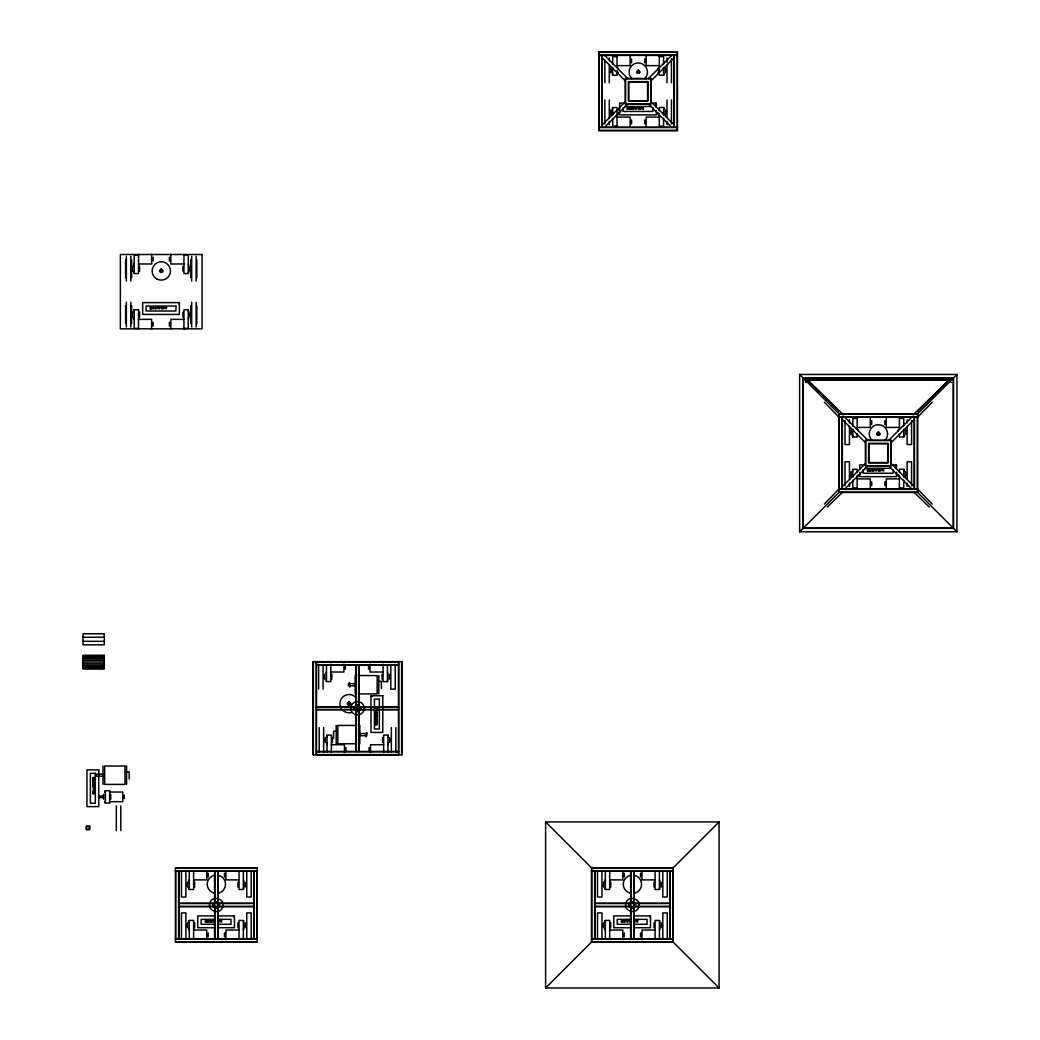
<?xml version="1.0" encoding="UTF-8"?>
<svg xmlns="http://www.w3.org/2000/svg" width="1040" height="1040" viewBox="0 0 1040 1040"><rect width="100%" height="100%" fill="white"/><g stroke="black" fill="none" stroke-linecap="round" stroke-linejoin="round"><path stroke-width="1.5" d="M160.043 270.959L161.902 269.88M162.526 270.959L160.667 272.038M877.214 433.589L878.423 435.162M354.393 707.161A3.276 3.276 0 0 0 354.523 709.67L356.382 711.347A3.276 3.276 0 0 0 358.891 711.204L360.568 709.345A3.276 3.276 0 0 0 360.438 706.836L358.566 705.159A3.276 3.276 0 0 0 356.07 705.289L354.393 707.161L354.458 709.462L316.485 709.462L316.485 707.044L354.445 707.044M360.568 709.345L360.503 707.044M348.556 702.728L348.348 704.379M217.893 920.361L217.893 922.025M633.945 920.361L633.945 922.025M639.158 73.008L639.158 71.253L637.403 71.253M879.294 434.798L879.294 433.03L877.539 433.03M214.812 920.738L214.318 921.258C214.188 919.035 213.746 922.532 214.877 922.025M630.864 920.738L630.37 921.258C630.24 919.035 629.811 922.532 630.929 922.025M824.369 504.062L838.955 489.047L917.618 489.047L932.204 504.062M932.204 402.181L917.618 417.196L917.358 414.05M602.225 124.852L625.3 101.777M648.583 78.481L671.658 55.406M604.63 127.257L627.705 104.182M651.001 80.899L674.063 57.824M805.298 382.538L807.703 380.133L843.44 414.856L842.101 414.05M842.361 486.629L865.436 463.554M888.719 440.271L911.794 417.196M917.449 411.541L948.857 380.133L951.262 382.538M799.617 531.778L838.955 492.453L917.618 492.453L956.943 531.778L799.617 531.778L799.617 374.452L956.943 374.452L956.943 531.778M799.617 374.452L838.955 413.79L917.618 413.79L956.943 374.452M844.779 489.047L867.841 465.972M891.137 442.676L914.212 419.601M917.618 489.047L917.358 492.193M545.61 988L591.5 942.11L673.205 942.11L719.095 988L719.095 821.912L545.61 821.912L545.61 988L719.095 988M545.61 821.912L591.5 867.802L673.205 867.802L719.095 821.912M948.857 380.133L913.133 414.856L914.472 414.05M827.346 507.039L842.361 492.453M633.88 884.949L633.919 882.778M217.919 884.871L217.854 882.778M348.452 702.559L349.7 702.559M348.556 702.741L349.596 702.741M214.851 902.031L217.737 902.031M630.916 902.031L633.802 902.031M375.726 709.683C377.195 711.113 376.025 710.437 375.804 709.267L376.805 708.929L375.804 708.591M375.804 709.514L377.091 708.838M214.604 883.74L214.721 884.455M630.773 883.714L630.786 884.455M638.287 71.097C634.777 73.359 641.81 73.346 638.274 71.084M371.085 696.007L372.645 695.851M376.298 717.899C374.504 718.341 378.417 718.419 376.298 718.016M598.806 52.26L677.482 52.26M598.806 55.146L677.482 55.146M617.032 56.628L612.703 56.628L612.703 64.376M659.269 56.628L663.585 56.628L663.585 64.376M617.032 65.637L630.136 65.637L630.136 56.004M659.269 65.637L646.152 65.637L646.152 56.004M626.015 103.077L619.632 103.077L619.632 114.881L656.344 114.881L656.344 110.448M651.56 103.077L656.344 103.077L656.344 107.497M624.637 106.509L651.339 106.509M617.032 117.091L630.136 117.091L630.136 126.737M659.269 117.091L646.152 117.091L646.152 126.737M617.032 126.113L612.703 126.113L612.703 118.352M659.269 126.113L663.585 126.113L663.585 118.352M598.806 127.257L677.482 127.257M598.806 127.517L677.482 127.517M598.806 130.403L677.482 130.403M138.541 254.956L134.212 254.956L134.212 273.572L138.541 273.572L138.541 254.332M183.937 254.956L188.266 254.956L188.266 273.572L183.937 273.572L183.937 254.332M138.541 263.978L151.645 263.978L151.645 254.332M183.937 263.978L170.833 263.978L170.833 254.332M138.541 319.358L151.645 319.358L151.645 329.004M183.937 319.358L170.833 319.358L170.833 329.004M138.541 328.38L134.212 328.38L134.212 309.751L138.541 309.751L138.541 329.004M183.937 328.38L188.266 328.38L188.266 309.751L183.937 309.751L183.937 329.004M805.038 379.873L951.535 379.873M805.298 380.133L951.262 380.133M838.955 414.05L917.618 414.05M838.955 416.936L917.618 416.936M857.168 418.405L852.839 418.405L852.839 426.166M899.405 418.405L903.734 418.405L903.734 426.166M857.168 427.427L870.285 427.427L870.285 417.781M899.405 427.427L886.288 427.427L886.288 417.781M864.565 464.867L859.768 464.867L859.768 469.287M891.696 464.867L896.48 464.867L896.48 469.287M864.773 468.286L891.488 468.286M857.168 478.881L870.285 478.881L870.285 488.514M899.405 478.881L886.288 478.881L886.288 488.514M857.168 487.89L852.839 487.89L852.839 480.142M899.405 487.89L903.734 487.89L903.734 480.142M838.955 489.307L917.618 489.307M838.955 492.193L917.618 492.193M83.057 637.26L104.312 637.26M83.057 641.329L104.312 641.329M83.057 655.616L104.312 655.616M83.057 656.279L104.312 656.279M83.057 657.345L104.312 657.345M83.057 658.736L104.312 658.736M83.057 660.348L104.312 660.348M398.476 661.895L316.485 661.895L316.485 664.781L398.476 664.781M83.057 662.077L104.312 662.077M83.057 663.806L104.312 663.806M398.476 665.041L316.485 665.041L316.485 706.784L354.575 706.784M83.057 665.431L104.312 665.431M83.057 666.809L104.312 666.809M83.057 667.875L104.312 667.875M83.057 668.538L104.312 668.538M330.811 672.035L343.928 672.035L343.928 664.196M383.084 672.035L369.98 672.035L369.98 664.196M358.423 675.558L377.169 675.558L377.169 693.914L358.423 693.914M378.794 681.369L381.407 681.369L381.407 688.623M355.667 683.683L348.322 683.683L348.322 685.776L355.667 685.776M349.895 686.764L349.362 682.643L349.895 686.842M356.005 706.784L398.476 706.784M398.476 707.044L356.278 707.044L356.278 709.462L398.476 709.462M354.562 709.722L316.485 709.722L316.485 751.465L398.476 751.465M356.005 709.722L398.476 709.722M356.564 725.426L337.831 725.426L337.831 743.782L356.564 743.782M336.206 731.237L333.58 731.237L333.58 738.491M359.333 733.551L366.756 733.564M359.333 735.657L366.678 735.657L366.678 733.551M366.223 736.645L366.756 732.511L366.223 733.72M331.37 744.718L344.474 744.718L344.474 752.557M383.643 744.718L370.526 744.718L370.526 752.557M398.476 751.725L316.485 751.725L316.485 754.611L398.476 754.611M126.594 771.849L129.22 771.849L129.22 779.103M103.467 774.163L96.122 774.163L96.122 776.269L103.467 776.269M109.681 792.038L122.785 792.038L122.785 801.684L109.681 801.684M98.67 796.12L102.076 796.12L102.076 797.602L98.67 797.602M175.448 868.062L257.153 868.062M591.5 868.062L673.205 868.062M175.448 870.948L257.153 870.948M591.5 870.948L673.205 870.948M175.448 871.208L257.153 871.208M591.5 871.208L673.205 871.208M193.622 879.892L206.739 879.892L206.739 870.87M239.031 879.892L225.914 879.892L225.914 870.87M609.687 879.892L622.791 879.892L622.791 870.87M655.083 879.892L641.979 879.892L641.979 870.87M178.854 903.253L253.747 903.253M594.906 903.253L669.799 903.253M178.854 903.513L213.382 903.513L213.382 906.399L178.854 906.399M214.591 903.513L217.997 903.513M253.747 903.513L219.219 903.513L219.219 906.399L253.747 906.399M594.906 903.513L629.434 903.513L629.434 906.399L594.906 906.399M630.656 903.513L634.062 903.513M669.799 903.513L635.271 903.513L635.271 906.399L669.799 906.399M214.591 906.399L217.997 906.399M630.656 906.399L634.062 906.399M178.854 906.659L253.747 906.659M594.906 906.659L669.799 906.659M215.306 915.915L197.743 915.915L197.743 927.719L215.306 927.719M218.491 915.915L234.455 915.915L234.455 927.719L218.491 927.719M631.358 915.915L613.795 915.915L613.795 927.719L631.358 927.719M634.556 915.915L650.507 915.915L650.507 927.719L634.556 927.719M215.306 919.347L201.175 919.347L201.175 924.287L215.306 924.287M218.452 919.347L231.023 919.347L231.023 924.287L218.452 924.287M631.371 919.347L617.227 919.347L617.227 924.287L631.371 924.287M634.517 919.347L647.075 919.347L647.075 924.287L634.517 924.287M193.622 930.033L206.739 930.033L206.739 939.666M239.031 930.033L225.914 930.033L225.914 939.666M609.687 930.033L622.791 930.033L622.791 939.666M655.083 930.033L641.979 930.033L641.979 939.666M175.448 938.704L257.153 938.704M591.5 938.704L673.205 938.704M175.448 938.964L257.153 938.964M591.5 938.964L673.205 938.964M175.448 941.85L257.153 941.85M591.5 941.85L673.205 941.85M161.018 271.973C164.866 271.063 158.704 268.489 160.771 271.869M358.566 705.159L356.278 705.224L356.278 665.041M356.382 711.347L358.683 711.282L358.683 751.465M348.556 704.548L349.986 704.158L349.609 702.728M348.205 704.522L349.96 704.522L349.96 702.754M914.212 492.453L929.227 507.039M604.63 55.406L627.705 78.481M651.001 101.777L674.063 124.852M648.583 104.182L671.658 127.257M602.225 57.824L625.3 80.899M807.703 380.133L839.111 411.541M844.779 417.196L867.841 440.271M891.137 463.554L914.212 486.629M842.361 419.601L865.436 442.676M888.719 465.972L911.794 489.047M838.955 489.047L839.215 492.193M824.369 402.181L838.955 417.196L839.215 414.05M877.513 434.434C880.893 436.527 878.332 430.326 877.422 434.187M882.7 469.69C883.103 473.213 884.39 467.727 883.285 470.691L882.947 469.69C881.933 470.093 881.075 470.743 882.531 469.612M642.551 107.9C642.967 111.423 644.254 105.937 643.136 108.901L642.798 107.9C641.927 108.316 640.783 108.953 642.395 107.822M165.581 307.45C165.984 310.973 167.271 305.487 166.166 308.451L165.828 307.45C164.866 307.84 163.891 308.451 165.412 307.372M896.207 464.971L896.376 466.531M656.058 103.181L656.227 104.741M650.234 916.032L650.403 917.579M179.088 302.731L179.257 304.291M234.169 916.032L234.338 917.579M917.618 413.79L917.618 492.453M917.358 489.047L917.358 417.196L914.472 417.196L914.472 489.047M914.212 489.047L914.212 417.196L842.361 417.196L842.361 489.047M911.586 420.55L911.586 444.548L907.127 444.548L907.127 426.374M911.586 485.758L911.586 461.76L907.127 461.76L907.127 479.167M907.127 419.783L907.127 423.02M907.127 483.119L907.127 486.525M905.957 430.859L905.957 433.485M905.957 472.823L905.957 475.436M905.437 429.689L905.437 434.668M905.437 471.64L905.437 476.619M903.994 435.318L903.994 436.891M903.994 469.404L903.994 470.99M903.734 429.273L903.734 437.021L899.405 437.021L899.405 433.927M903.734 477.035L903.734 469.274L899.405 469.274L899.405 472.381M899.405 417.781L899.405 429.273M899.405 475.488L899.405 488.514M898.352 429.689L898.352 430.924M898.352 474.773L898.352 476.619M896.48 472.238L896.48 476.658L859.768 476.658L859.768 472.238M893.048 469.521L893.048 473.226L863.2 473.226L863.2 469.521M884.858 420.68L884.858 424.528M884.858 481.78L884.858 485.615M871.715 420.68L871.715 424.528M871.715 481.78L871.715 485.615M858.221 429.689L858.221 430.924M858.221 474.773L858.221 476.619M857.168 417.781L857.168 429.273M857.168 433.927L857.168 437.021L852.839 437.021L852.839 429.273M857.168 472.381L857.168 469.274L852.839 469.274L852.839 477.035M857.168 475.488L857.168 488.514M852.579 435.318L852.579 436.891M852.579 469.404L852.579 470.99M851.136 429.689L851.136 434.668M851.136 471.64L851.136 476.619M850.616 430.859L850.616 433.485M850.616 472.823L850.616 475.436M849.446 419.783L849.446 423.02M849.446 426.374L849.446 444.548L844.987 444.548L844.987 420.55M849.446 479.167L849.446 461.76L844.987 461.76L844.987 485.758M849.446 483.119L849.446 486.525M842.101 489.047L842.101 417.196L839.215 417.196L839.215 489.047M838.955 413.79L838.955 492.453M677.209 52.26L677.209 55.146M677.209 127.257L677.209 55.406L674.323 55.406L674.323 127.257M677.209 127.517L677.209 130.403M674.063 127.257L674.063 55.406L602.225 55.406L602.225 127.257M673.205 867.802L673.205 942.11M672.945 868.062L672.945 870.948M672.945 871.208L672.945 938.704M672.945 938.964L672.945 941.85M671.45 58.76L671.45 82.758M671.45 99.97L671.45 123.968M670.059 871.208L670.059 938.704M669.799 871.208L669.799 938.704M667.264 872.248L667.264 897.013L662.805 897.013L662.805 872.248M667.264 937.677L667.264 912.912L662.805 912.912L662.805 937.677M666.991 57.993L666.991 62.465M666.991 64.584L666.991 82.758M666.991 99.97L666.991 117.377M666.991 121.329L666.991 124.735M665.821 69.082L665.821 71.695M665.821 111.033L665.821 113.659M665.301 67.899L665.301 72.878M665.301 109.85L665.301 114.829M663.858 73.528L663.858 75.114M663.858 107.627L663.858 109.2M663.585 67.483L663.585 75.244L659.269 75.244L659.269 56.004M663.585 115.245L663.585 107.497L659.269 107.497L659.269 110.591M661.635 883.337L661.635 885.95M661.635 923.962L661.635 926.588M661.115 882.154L661.115 887.133M661.115 922.792L661.115 927.771M659.672 879.918L659.672 881.504M659.672 887.783L659.672 889.369M659.672 920.556L659.672 922.129M659.672 928.421L659.672 930.007M659.269 113.698L659.269 126.737M659.412 870.87L659.412 889.499L655.083 889.499L655.083 870.87M659.412 939.042L659.412 920.426L655.083 920.426L655.083 939.042M658.216 67.899L658.216 70.382M658.216 72.15L658.216 72.878M658.216 112.983L658.216 114.829M654.03 882.154L654.03 887.133M654.03 922.792L654.03 927.771M652.912 107.744L652.912 111.449L623.064 111.449L623.064 107.744M644.709 58.903L644.709 62.738M644.709 119.99L644.709 123.838M640.536 873.145L640.536 876.993M640.536 932.932L640.536 936.767M634.062 871.208L634.062 902.174M634.062 903.253L634.062 938.704M633.802 871.208L633.802 903.253M633.802 938.704L633.802 907.881L630.916 907.881L630.916 938.704M631.579 58.903L631.579 62.738M631.579 119.99L631.579 123.838M630.916 871.208L630.916 903.253M630.656 871.208L630.656 902.174M630.656 903.253L630.656 938.704M624.234 873.145L624.234 876.993M624.234 932.932L624.234 936.767M618.072 67.899L618.072 69.147M618.072 72.15L618.072 72.878M618.072 109.85L618.072 110.578M618.072 112.983L618.072 114.829M617.032 56.004L617.032 67.483M617.032 70.59L617.032 75.244L612.703 75.244L612.703 67.483M617.032 126.737L617.032 107.497L612.703 107.497L612.703 115.245M612.443 73.528L612.443 75.114M612.443 107.627L612.443 109.2M611 67.899L611 72.878M611 109.85L611 114.829M610.727 882.154L610.727 887.133M610.727 922.792L610.727 927.771M610.467 69.082L610.467 71.695M610.467 111.033L610.467 113.659M609.687 870.87L609.687 889.499L605.358 889.499L605.358 870.87M609.687 939.042L609.687 920.426L605.358 920.426L605.358 939.042M609.31 57.993L609.31 60.684M609.31 64.584L609.31 82.758M609.31 99.97L609.31 118.508M609.31 121.329L609.31 124.735M605.098 879.918L605.098 881.504M605.098 887.783L605.098 889.369M605.098 920.556L605.098 922.129M605.098 928.421L605.098 930.007M604.851 60.32L604.851 82.758M604.851 99.97L604.851 123.968M603.655 882.154L603.655 887.133M603.655 922.792L603.655 927.771M603.122 883.337L603.122 885.95M603.122 923.962L603.122 926.588M601.965 127.257L601.965 55.406L599.079 55.406L599.079 127.257M601.965 872.248L601.965 897.013L597.506 897.013L597.506 872.248M601.965 937.677L601.965 912.912L597.506 912.912L597.506 937.677M599.079 52.26L599.079 55.146M599.079 127.517L599.079 130.403M594.906 871.208L594.906 938.704M594.646 871.208L594.646 938.704M591.76 868.062L591.76 870.948M591.76 871.208L591.76 938.704M591.76 938.964L591.76 941.85M591.5 867.802L591.5 942.11M401.622 661.635L401.622 754.871M398.736 661.635L398.736 754.871M398.476 661.635L398.476 754.871M395.824 727.597L395.824 752.362M395.265 664.391L395.265 689.156L390.806 689.156L390.806 664.391M391.365 727.597L391.365 752.362M390.195 738.66L390.195 741.286M389.636 675.467L389.636 678.093M389.662 737.477L389.662 742.456M389.116 674.297L389.116 679.276M388.232 735.254L388.232 736.827M388.232 743.119L388.232 744.692M387.959 752.18L387.959 735.124L383.643 735.124L383.643 752.557M387.673 672.061L387.673 673.634M387.673 679.926L387.673 681.499M387.413 664.573L387.413 681.629L383.084 681.629L383.084 664.196M382.59 737.477L382.59 742.456M382.044 674.297L382.044 679.276M378.794 675.558L378.794 693.914M369.083 747.617L369.083 751.465M368.537 665.288L368.537 669.136M366.223 734.617L366.223 736.71M359.801 725.426L359.801 743.782M359.333 733.369L359.333 735.852M358.943 665.041L358.943 705.354M358.943 706.784L358.943 709.722M358.943 711.178L358.943 751.465M358.683 665.041L358.683 709.462M356.278 711.282L356.278 751.465M356.005 665.041L356.005 705.328M356.005 711.152L356.005 751.465M355.667 683.488L355.667 685.971M355.186 675.558L355.186 693.914M345.917 747.617L345.917 751.465M345.371 665.288L345.371 669.136M336.206 725.426L336.206 743.782M332.41 737.477L332.41 742.456M331.864 674.297L331.864 679.276M331.37 752.557L331.37 735.124L327.041 735.124L327.041 752.18M330.811 664.196L330.811 681.629L326.482 681.629L326.482 664.573M326.781 735.254L326.781 736.827M326.781 743.119L326.781 744.692M326.222 672.061L326.222 673.634M326.222 679.926L326.222 681.499M325.338 737.477L325.338 742.456M324.779 674.297L324.779 679.276M324.805 738.66L324.805 741.286M324.259 675.467L324.259 678.093M323.648 727.597L323.648 752.362M323.089 664.391L323.089 689.156M319.189 727.597L319.189 752.362M318.63 664.391L318.63 689.156M316.225 661.635L316.225 754.871M313.339 661.635L313.339 754.871M256.893 871.208L256.893 938.704M254.007 871.208L254.007 938.704M253.747 871.208L253.747 938.704M251.199 872.248L251.199 897.013L246.753 897.013L246.753 872.248M251.199 937.677L251.199 912.912L246.753 912.912L246.753 937.677M245.583 883.337L245.583 885.95M245.583 923.962L245.583 926.588M245.05 882.154L245.05 887.133M245.05 922.792L245.05 927.771M243.62 879.918L243.62 881.504M243.62 887.783L243.62 889.369M243.62 920.556L243.62 922.129M243.62 928.421L243.62 930.007M243.347 870.87L243.347 889.499L239.031 889.499L239.031 870.87M243.347 939.042L243.347 920.426L239.031 920.426L239.031 939.042M237.978 882.154L237.978 887.133M237.978 922.792L237.978 927.771M224.471 873.145L224.471 876.993M224.471 932.932L224.471 936.767M217.997 871.208L217.997 902.174M217.997 903.253L217.997 938.704M217.737 871.208L217.737 903.253M217.737 938.704L217.737 907.881L214.851 907.881L214.851 938.704M214.851 871.208L214.851 903.253M214.591 871.208L214.591 902.174M214.591 903.253L214.591 938.704M208.182 873.145L208.182 876.993M208.182 932.932L208.182 936.767M196.82 259.753L196.82 277.667M196.82 305.669L196.82 323.57M196.118 256.334L196.118 281.099M196.118 302.237L196.118 327.002M194.675 882.154L194.675 887.133M194.675 922.792L194.675 927.771M193.622 870.87L193.622 889.499L189.293 889.499L189.293 870.87M193.622 939.042L193.622 920.426L189.293 920.426L189.293 939.042M191.659 256.334L191.659 281.099M191.659 302.237L191.659 327.002M190.788 259.753L190.788 277.667M190.788 305.669L190.788 313.131M190.788 316.108L190.788 323.57M190.489 267.41L190.489 270.036M190.489 313.3L190.489 315.913M189.969 266.24L189.969 271.219M189.969 312.117L189.969 317.096M189.033 879.918L189.033 881.504M189.033 887.783L189.033 889.369M189.033 920.556L189.033 922.129M189.033 928.421L189.033 930.007M188.526 264.004L188.526 265.577M188.526 271.869L188.526 273.455M188.526 309.881L188.526 311.467M188.526 317.759L188.526 319.332M187.59 882.154L187.59 887.133M187.59 922.792L187.59 927.771M187.07 883.337L187.07 885.95M187.07 923.962L187.07 926.588M185.9 872.248L185.9 897.013L181.441 897.013L181.441 872.248M185.9 937.677L185.9 912.912L181.441 912.912L181.441 937.677M182.884 266.24L182.884 271.219M182.884 312.117L182.884 317.096M178.854 871.208L178.854 938.704M178.594 871.208L178.594 938.704M175.708 871.208L175.708 938.704M169.39 257.231L169.39 261.079M169.39 322.257L169.39 326.105M153.088 257.231L153.088 261.079M153.088 322.257L153.088 326.105M139.581 266.24L139.581 271.219M139.581 312.117L139.581 317.096M133.952 264.004L133.952 265.577M133.952 271.869L133.952 273.455M133.952 309.881L133.952 311.467M133.952 317.759L133.952 319.332M132.509 266.24L132.509 271.219M132.509 312.117L132.509 317.096M131.976 267.41L131.976 270.036M131.976 313.3L131.976 315.913M131.638 259.753L131.638 277.667M131.638 305.669L131.638 313.131M131.638 316.108L131.638 323.57M130.819 256.334L130.819 281.099M130.819 302.237L130.819 327.002M126.594 766.038L126.594 784.394M126.36 256.334L126.36 281.099M126.36 302.237L126.36 327.002M125.606 259.753L125.606 277.667M125.606 305.669L125.606 323.57M124.228 794.95L124.228 798.772M120.796 805.805L120.796 830.57M116.337 805.805L116.337 830.57M110.721 794.365L110.721 799.357M105.092 790.829L105.092 792.402M105.092 801.32L105.092 802.893M103.649 794.365L103.649 799.357M103.467 773.968L103.467 776.451M103.129 795.548L103.129 798.174M102.999 766.038L102.999 784.394M98.67 795.808L98.67 797.914M631.787 78.624A9.178 9.178 0 0 1 631.787 65.637A9.178 9.178 0 0 1 644.774 65.637A9.178 9.178 0 0 1 644.774 78.624M357.942 706.017A9.178 9.178 0 0 1 355.563 710.125M351.455 712.504A9.178 9.178 0 0 1 342.589 710.125M341.133 708.227A9.178 9.178 0 0 1 355.563 697.151M634.803 875.394A9.178 9.178 0 0 1 634.803 893.113M630.058 893.113A9.178 9.178 0 0 1 630.058 875.394M218.751 875.394A9.178 9.178 0 0 1 218.751 893.113M213.993 893.113A9.178 9.178 0 0 1 213.993 875.394M871.936 440.401A9.178 9.178 0 0 1 871.936 427.427A9.178 9.178 0 0 1 884.91 427.427A9.178 9.178 0 0 1 884.91 440.401M219.375 920.972C220.571 923.689 220.441 918.372 219.375 920.972M635.44 920.972C636.558 923.806 636.532 918.294 635.44 920.972M93.951 784.147C91.442 784.55 93.938 783.302 93.951 784.147M152.971 307.97L153.595 308.464L152.984 307.879M157.924 307.97C158.548 310.128 158.366 306.319 157.937 307.879M161.291 268.866C155.129 273.156 167.388 273.416 161.291 268.866M208.052 921.271L208.676 921.752L208.065 921.167M213.005 921.271C213.59 923.39 213.46 919.62 213.031 921.167M349.076 701.545C342.992 705.939 355.186 706.056 349.076 701.545M629.941 108.433L630.565 108.914L629.967 108.329M634.894 108.433C635.57 110.539 635.349 106.769 634.92 108.329M638.287 70.044C632.203 74.308 644.41 74.503 638.287 70.044M624.104 921.271L624.728 921.752L624.13 921.167M629.07 921.271C629.59 923.442 629.538 919.62 629.083 921.167M870.077 470.21L870.701 470.691L870.077 470.21M875.043 470.21C875.537 472.355 875.628 468.442 875.043 470.21M878.423 431.821C872.274 436.085 884.546 436.436 878.423 431.821M152.555 308.074C151.255 310.817 151.125 305.825 152.555 308.074M156.13 308.074C154.83 310.817 154.7 305.825 156.13 308.074M207.636 921.375C206.297 924.144 206.219 919.113 207.636 921.375M211.211 921.375C209.872 924.144 209.794 919.113 211.211 921.375M629.525 108.537C628.498 110.591 628.68 106.093 629.525 108.537M633.1 108.537C631.709 111.28 631.8 106.288 633.1 108.537M623.688 921.375C622.765 923.416 622.674 918.801 623.688 921.375M627.276 921.375C626.34 923.416 626.262 918.801 627.276 921.375M869.661 470.314C868.283 473.109 868.27 468.039 869.661 470.314M873.249 470.314C871.858 473.109 871.858 468.039 873.249 470.314M93.951 785.525L92.612 785.525L93.951 785.525M375.778 716.716L377.104 716.95L375.778 716.716M152.737 307.944C153.517 310.479 154.544 306.059 152.737 307.944M207.818 921.232C208.546 923.767 209.69 919.399 207.818 921.232M629.707 108.394C630.422 110.942 631.605 106.509 629.707 108.394M623.883 921.232C624.676 923.767 625.638 919.373 623.883 921.232M869.856 470.171C870.415 472.641 871.897 468.585 869.882 470.041M94.445 792.155L92.625 791.999L94.445 792.155M92.625 779.155C95.03 781.053 92.664 776.737 92.625 779.155M92.625 782.73C95.056 784.615 92.69 780.299 92.625 782.73M377.117 719.511C377.416 722.007 374.413 717.938 377.117 719.511M377.117 723.086C377.416 725.582 374.413 721.513 377.117 723.086M92.625 780.442L93.938 780.702L92.625 780.442M375.791 721.643L377.104 721.903L375.791 721.643M92.794 780.494L93.769 780.65L92.82 780.416M93.613 792.116L92.794 792.051L93.6 792.194M152.308 308.074L151.658 308.425L152.308 308.074M155.896 308.074L155.233 308.425L155.896 308.074M207.402 921.375L206.739 921.726L207.402 921.375M210.977 921.375L210.327 921.726L210.977 921.375M376.129 710.151L376.935 710.294L376.142 710.086M375.96 721.695L376.935 721.851L375.986 721.63M632.866 108.537L632.294 108.94L632.866 108.537M869.427 470.314L868.777 470.665L869.427 470.314M873.015 470.314L872.352 470.665L873.015 470.314M92.794 779.142L93.769 779.311L92.794 779.142M92.794 782.717L93.769 782.899L92.794 782.717M376.935 719.524L375.96 719.446L376.935 719.524M376.935 723.112L375.96 723.021L376.935 723.112M156.325 308.282C157.82 309.296 156.962 306.163 156.364 308.191M211.406 921.583C212.888 922.636 212.121 919.477 211.445 921.492M633.295 108.732C634.751 109.824 633.997 106.6 633.334 108.641M627.471 921.583C628.94 922.48 628.03 919.412 627.471 921.583M873.444 470.522C874.432 471.822 874.445 468.442 873.444 470.522M92.807 783.939L93.262 784.433L92.846 783.861M376.935 718.289L376.935 718.289M156.546 308.321L157.196 308.113L156.546 308.321M211.64 921.609L212.277 921.401L211.64 921.609M633.529 108.771L633.594 108.667M627.692 921.609L627.718 921.557M209.807 903.214C207.259 911.469 220.87 915.109 222.781 906.698C225.329 898.443 211.731 894.803 209.807 903.214M625.872 903.214C623.324 911.469 636.922 915.109 638.846 906.698C641.394 898.443 627.783 894.803 625.872 903.214M165.204 308.165L164.515 307.957L165.204 308.165M220.298 921.466L219.596 921.245L220.298 921.466M642.187 108.615L641.485 108.407L642.187 108.615M636.35 921.466L635.648 921.245L636.35 921.466M882.323 470.405L881.621 470.184L882.323 470.405M351.052 706.42L351 709.878A6.682 6.682 0 0 0 355.641 714.688L359.112 714.74A6.682 6.682 0 0 0 363.909 710.086L363.961 706.628A6.682 6.682 0 0 0 359.307 701.818L355.849 701.766A6.682 6.682 0 0 0 351.052 706.42M161.486 306.93L161.655 308.737L161.486 306.93M162.851 306.93L163.033 308.737L162.851 306.93M638.456 107.38L638.638 109.187L638.456 107.38M639.834 107.38L640.016 109.187L639.834 107.38M878.592 469.17L878.774 470.964L878.592 469.17M879.97 469.17L880.152 470.964L879.97 469.17M221.585 920.738L221.247 921.739C219.908 919.035 221.962 924.04 221.585 920.738M637.65 920.738L637.312 921.739C635.96 919.035 638.014 924.04 637.65 920.738M213.98 902.642L213.46 903.318A3.276 3.276 0 0 0 213.46 906.594L214.656 907.79A3.276 3.276 0 0 0 217.932 907.79L219.141 906.594A3.276 3.276 0 0 0 219.141 903.318L217.932 902.122A3.276 3.276 0 0 0 214.656 902.122L213.98 902.642M630.032 902.642L629.512 903.318A3.276 3.276 0 0 0 629.512 906.594L630.721 907.79A3.276 3.276 0 0 0 633.997 907.79L635.193 906.594A3.276 3.276 0 0 0 635.193 903.318L633.997 902.122A3.276 3.276 0 0 0 630.721 902.122L630.032 902.642M159.718 307.45L159.224 307.97C158.236 305.63 160.082 310.609 159.523 307.931L159.718 307.45M636.701 107.9L636.207 108.42C635.219 106.08 637.065 111.059 636.506 108.381L636.701 107.9M876.837 469.69L876.343 470.197C875.355 467.857 877.201 472.849 876.642 470.158L876.837 469.69M93.444 786.773C90.766 787.332 95.745 785.486 93.405 786.474L93.925 787.254L93.444 786.773M377.091 715.039L375.804 715.091L376.324 715.871C374.153 715.975 377.728 716.56 377.091 715.039M93.925 792.818C90.402 793.221 95.888 794.521 92.924 793.403L93.925 792.818M677.482 52L598.806 52L598.806 130.663L677.482 130.663L677.482 52M651.001 78.481L625.3 78.481L625.3 104.182L651.001 104.182L651.001 78.481M650.728 78.741L625.56 78.741L625.56 103.922L650.728 103.922L650.728 78.741M647.842 81.627L628.446 81.627L628.446 101.036L647.842 101.036L647.842 81.627M647.582 81.887L628.706 81.887L628.706 100.776L647.582 100.776L647.582 81.887M627.51 107.406L627.276 109.187L627.51 107.406M628.069 107.9L627.835 109.187L628.069 107.9M631.735 108.433L631.072 108.654L631.735 108.433M202.059 254.501L120.354 254.501L120.354 328.822L202.059 328.822L202.059 254.501M179.361 302.627L142.662 302.627L142.662 314.431L179.361 314.431L179.361 302.627M175.942 306.059L146.081 306.059L146.081 310.999L175.942 310.999L175.942 306.059M150.527 306.956L150.293 308.737L150.527 306.956M151.086 307.45L150.865 308.737L151.086 307.45M154.765 307.983L154.089 308.204L154.765 307.983M953.537 377.858L803.023 377.858L803.023 528.372L953.537 528.372L953.537 377.858M953.277 378.118L803.283 378.118L803.283 528.112L953.277 528.112L953.277 378.118M891.137 440.271L865.436 440.271L865.436 465.972L891.137 465.972L891.137 440.271M890.877 440.531L865.696 440.531L865.696 465.699L890.877 465.699L890.877 440.531M887.991 443.417L868.582 443.417L868.582 462.826L887.991 462.826L887.991 443.417M887.731 443.677L868.842 443.677L868.842 462.553L887.731 462.553L887.731 443.677M867.646 469.196L867.412 470.964L867.646 469.196M868.205 469.69L867.984 470.964L868.205 469.69M871.871 470.223L871.208 470.431L871.871 470.223M104.312 633.763L83.057 633.763L83.057 644.813L104.312 644.813L104.312 633.763M104.312 655.382L83.057 655.382L83.057 668.772L104.312 668.772L104.312 655.382M401.882 661.635L313.079 661.635L313.079 754.871L401.882 754.871L401.882 661.635M382.785 695.734L370.981 695.734L370.981 732.446L382.785 732.446L382.785 695.734M379.353 699.166L374.413 699.166L374.413 729.014L379.353 729.014L379.353 699.166M377.091 712.062L375.284 712.244L377.091 712.062M377.091 713.44L375.284 713.622L377.091 713.44M376.558 720.343L376.337 721.006L376.558 720.343M377.091 724.009L375.804 724.23L377.091 724.009M377.091 724.568L375.31 724.802L377.091 724.568M124.969 766.038L104.676 766.038L104.676 784.394L124.969 784.394L124.969 766.038M98.748 769.899L86.944 769.899L86.944 806.611L98.748 806.611L98.748 769.899M95.316 773.331L90.376 773.331L90.376 803.179L95.316 803.179L95.316 773.331M94.419 777.543L92.638 777.764L94.419 777.543M93.925 778.102L92.638 778.336L93.925 778.102M93.392 781.339L93.171 782.002L93.392 781.339M94.12 788.242C91.702 788.853 94.627 789.568 94.12 788.242M94.12 789.62C91.858 790.166 94.328 791.037 94.12 789.62M109.681 790.699L105.352 790.699L105.352 803.023L109.681 803.023L109.681 790.699M89.674 826.215L86.268 826.215L86.268 829.621L89.674 829.621L89.674 826.215M89.414 826.475L86.528 826.475L86.528 829.361L89.414 829.361L89.414 826.475M257.153 867.802L175.448 867.802L175.448 942.11L257.153 942.11L257.153 867.802M205.608 920.257L205.387 922.025L205.608 920.257M621.673 920.257L621.439 922.025L621.673 920.257M206.18 920.738L205.946 922.025L206.18 920.738M622.232 920.738L622.011 922.025L622.232 920.738M209.846 921.271L209.183 921.492L209.846 921.271M625.898 921.271L625.235 921.492L625.898 921.271M156.702 278.902A9.178 9.178 0 0 0 170.469 270.959A9.178 9.178 0 0 0 156.702 263.016A9.178 9.178 0 0 0 156.702 278.902"/></g></svg>
